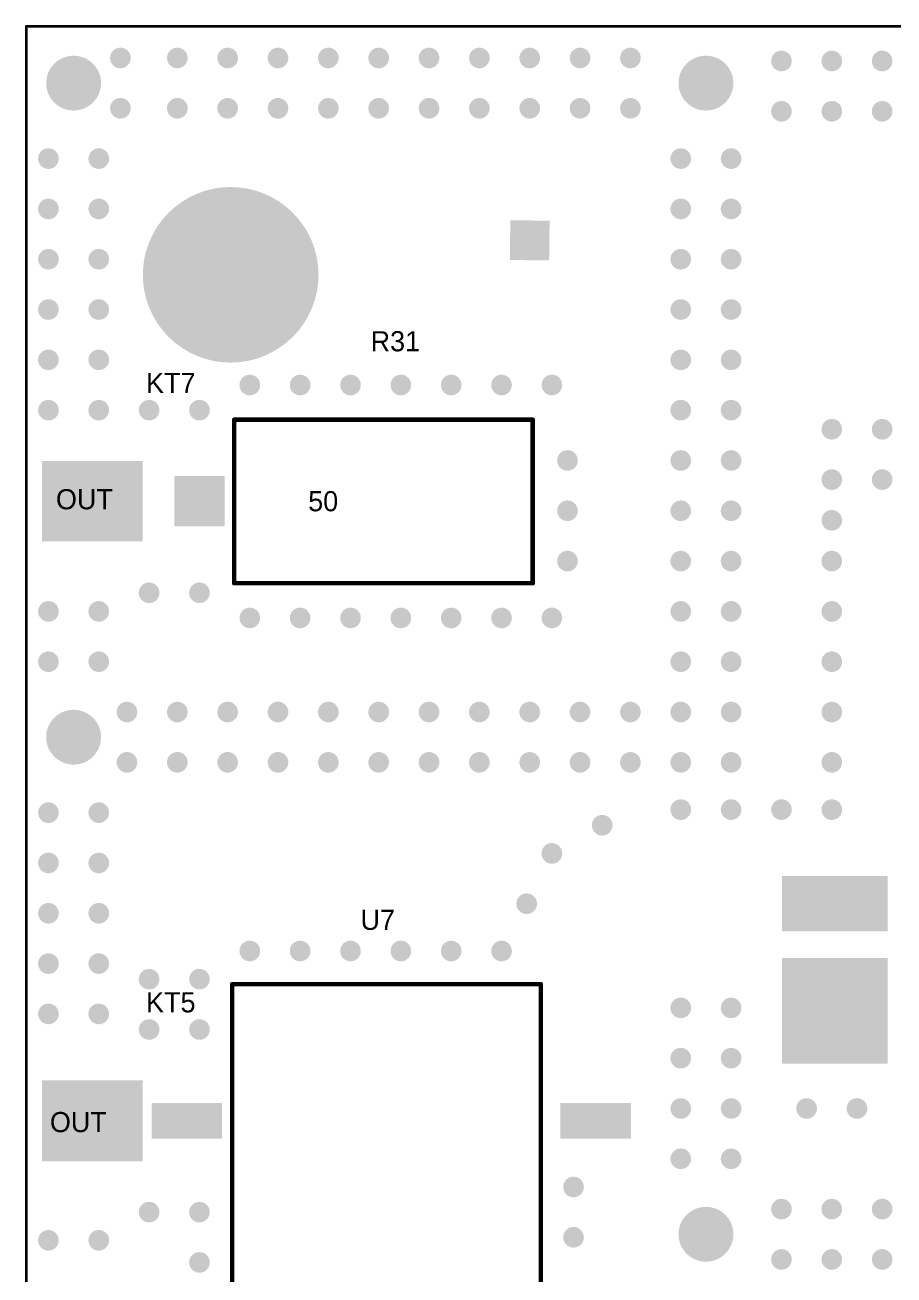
# Model space of a CAD drawing. Extents: x 3.3 to 12.8, y -4.6 to 5.5.
# Drawn here: x 3.322 to 5.048, y -2.193 to 0.292 of the extents above; entities that cross this region are included whole.
import ezdxf

# ---------------------------------------------------------------- set-up
doc = ezdxf.new("R2010")
doc.units = 0
doc.header["$MEASUREMENT"] = 0
for name, color, linetype in [('1', 5, 'CONTINUOUS'), ('2', 1, 'CONTINUOUS'), ('5', 7, 'CONTINUOUS')]:
    doc.layers.add(name, color=color, linetype=linetype)

msp = doc.modelspace()

# ---------------------------------------------------------------- linework, layer by layer
at = {"layer": '5'}
for points, const_width in [([(12.763, 0.2883), (3.325, 0.2883, -1), (3.325, 0.2903), (12.763, 0.2903, -1), (12.763, 0.2883)], 0.003), ([(3.326, 0.2893), (3.326, -4.6237, -1), (3.324, -4.6237), (3.324, 0.2893, -1), (3.326, 0.2893)], 0.003), ([(3.419, 0.2033), (3.419, 0.2033, -1), (3.419, 0.1493), (3.419, 0.1493, -1), (3.419, 0.2033)], 0.055), ([(3.512, 0.2363), (3.512, 0.2363, -1), (3.512, 0.2163), (3.512, 0.2163, -1), (3.512, 0.2363)], 0.021), ([(3.625, 0.2363), (3.625, 0.2363, -1), (3.625, 0.2163), (3.625, 0.2163, -1), (3.625, 0.2363)], 0.021), ([(3.725, 0.2363), (3.725, 0.2363, -1), (3.725, 0.2163), (3.725, 0.2163, -1), (3.725, 0.2363)], 0.021), ([(3.825, 0.2363), (3.825, 0.2363, -1), (3.825, 0.2163), (3.825, 0.2163, -1), (3.825, 0.2363)], 0.021), ([(3.925, 0.2363), (3.925, 0.2363, -1), (3.925, 0.2163), (3.925, 0.2163, -1), (3.925, 0.2363)], 0.021), ([(4.025, 0.2363), (4.025, 0.2363, -1), (4.025, 0.2163), (4.025, 0.2163, -1), (4.025, 0.2363)], 0.021), ([(4.125, 0.2363), (4.125, 0.2363, -1), (4.125, 0.2163), (4.125, 0.2163, -1), (4.125, 0.2363)], 0.021), ([(4.225, 0.2363), (4.225, 0.2363, -1), (4.225, 0.2163), (4.225, 0.2163, -1), (4.225, 0.2363)], 0.021), ([(4.325, 0.2363), (4.325, 0.2363, -1), (4.325, 0.2163), (4.325, 0.2163, -1), (4.325, 0.2363)], 0.021), ([(4.425, 0.2363), (4.425, 0.2363, -1), (4.425, 0.2163), (4.425, 0.2163, -1), (4.425, 0.2363)], 0.021), ([(4.525, 0.2363), (4.525, 0.2363, -1), (4.525, 0.2163), (4.525, 0.2163, -1), (4.525, 0.2363)], 0.021), ([(4.675, 0.2033), (4.675, 0.2033, -1), (4.675, 0.1493), (4.675, 0.1493, -1), (4.675, 0.2033)], 0.055), ([(4.825, 0.2303), (4.825, 0.2303, -1), (4.825, 0.2103), (4.825, 0.2103, -1), (4.825, 0.2303)], 0.021), ([(4.925, 0.2303), (4.925, 0.2303, -1), (4.925, 0.2103), (4.925, 0.2103, -1), (4.925, 0.2303)], 0.021), ([(5.025, 0.2303), (5.025, 0.2303, -1), (5.025, 0.2103), (5.025, 0.2103, -1), (5.025, 0.2303)], 0.021), ([(3.512, 0.1363), (3.512, 0.1363, -1), (3.512, 0.1163), (3.512, 0.1163, -1), (3.512, 0.1363)], 0.021), ([(3.625, 0.1363), (3.625, 0.1363, -1), (3.625, 0.1163), (3.625, 0.1163, -1), (3.625, 0.1363)], 0.021), ([(3.725, 0.1363), (3.725, 0.1363, -1), (3.725, 0.1163), (3.725, 0.1163, -1), (3.725, 0.1363)], 0.021), ([(3.825, 0.1363), (3.825, 0.1363, -1), (3.825, 0.1163), (3.825, 0.1163, -1), (3.825, 0.1363)], 0.021), ([(3.925, 0.1363), (3.925, 0.1363, -1), (3.925, 0.1163), (3.925, 0.1163, -1), (3.925, 0.1363)], 0.021), ([(4.025, 0.1363), (4.025, 0.1363, -1), (4.025, 0.1163), (4.025, 0.1163, -1), (4.025, 0.1363)], 0.021), ([(4.125, 0.1363), (4.125, 0.1363, -1), (4.125, 0.1163), (4.125, 0.1163, -1), (4.125, 0.1363)], 0.021), ([(4.225, 0.1363), (4.225, 0.1363, -1), (4.225, 0.1163), (4.225, 0.1163, -1), (4.225, 0.1363)], 0.021), ([(4.325, 0.1363), (4.325, 0.1363, -1), (4.325, 0.1163), (4.325, 0.1163, -1), (4.325, 0.1363)], 0.021), ([(4.425, 0.1363), (4.425, 0.1363, -1), (4.425, 0.1163), (4.425, 0.1163, -1), (4.425, 0.1363)], 0.021), ([(4.525, 0.1363), (4.525, 0.1363, -1), (4.525, 0.1163), (4.525, 0.1163, -1), (4.525, 0.1363)], 0.021), ([(4.825, 0.1303), (4.825, 0.1303, -1), (4.825, 0.1103), (4.825, 0.1103, -1), (4.825, 0.1303)], 0.021), ([(4.925, 0.1303), (4.925, 0.1303, -1), (4.925, 0.1103), (4.925, 0.1103, -1), (4.925, 0.1303)], 0.021), ([(5.025, 0.1303), (5.025, 0.1303, -1), (5.025, 0.1103), (5.025, 0.1103, -1), (5.025, 0.1303)], 0.021), ([(3.369, 0.0363), (3.369, 0.0363, -1), (3.369, 0.0163), (3.369, 0.0163, -1), (3.369, 0.0363)], 0.021), ([(3.469, 0.0363), (3.469, 0.0363, -1), (3.469, 0.0163), (3.469, 0.0163, -1), (3.469, 0.0363)], 0.021), ([(4.625, 0.0363), (4.625, 0.0363, -1), (4.625, 0.0163), (4.625, 0.0163, -1), (4.625, 0.0363)], 0.021), ([(4.725, 0.0363), (4.725, 0.0363, -1), (4.725, 0.0163), (4.725, 0.0163, -1), (4.725, 0.0363)], 0.021), ([(3.731, -0.1177), (3.731, -0.1177, -1), (3.731, -0.2917), (3.731, -0.2917, -1), (3.731, -0.1177)], 0.175), ([(3.369, -0.0637), (3.369, -0.0637, -1), (3.369, -0.0837), (3.369, -0.0837, -1), (3.369, -0.0637)], 0.021), ([(3.469, -0.0637), (3.469, -0.0637, -1), (3.469, -0.0837), (3.469, -0.0837, -1), (3.469, -0.0637)], 0.021), ([(4.625, -0.0637), (4.625, -0.0637, -1), (4.625, -0.0837), (4.625, -0.0837, -1), (4.625, -0.0637)], 0.021), ([(4.725, -0.0637), (4.725, -0.0637, -1), (4.725, -0.0837), (4.725, -0.0837, -1), (4.725, -0.0637)], 0.021), ([(3.369, -0.1637), (3.369, -0.1637, -1), (3.369, -0.1837), (3.369, -0.1837, -1), (3.369, -0.1637)], 0.021), ([(3.469, -0.1637), (3.469, -0.1637, -1), (3.469, -0.1837), (3.469, -0.1837, -1), (3.469, -0.1637)], 0.021), ([(4.625, -0.1637), (4.625, -0.1637, -1), (4.625, -0.1837), (4.625, -0.1837, -1), (4.625, -0.1637)], 0.021), ([(4.725, -0.1637), (4.725, -0.1637, -1), (4.725, -0.1837), (4.725, -0.1837, -1), (4.725, -0.1637)], 0.021), ([(3.369, -0.2637), (3.369, -0.2637, -1), (3.369, -0.2837), (3.369, -0.2837, -1), (3.369, -0.2637)], 0.021), ([(3.469, -0.2637), (3.469, -0.2637, -1), (3.469, -0.2837), (3.469, -0.2837, -1), (3.469, -0.2637)], 0.021), ([(4.625, -0.2637), (4.625, -0.2637, -1), (4.625, -0.2837), (4.625, -0.2837, -1), (4.625, -0.2637)], 0.021), ([(4.725, -0.2637), (4.725, -0.2637, -1), (4.725, -0.2837), (4.725, -0.2837, -1), (4.725, -0.2637)], 0.021), ([(3.369, -0.3637), (3.369, -0.3637, -1), (3.369, -0.3837), (3.369, -0.3837, -1), (3.369, -0.3637)], 0.021), ([(3.469, -0.3637), (3.469, -0.3637, -1), (3.469, -0.3837), (3.469, -0.3837, -1), (3.469, -0.3637)], 0.021), ([(4.625, -0.3637), (4.625, -0.3637, -1), (4.625, -0.3837), (4.625, -0.3837, -1), (4.625, -0.3637)], 0.021), ([(4.725, -0.3637), (4.725, -0.3637, -1), (4.725, -0.3837), (4.725, -0.3837, -1), (4.725, -0.3637)], 0.021), ([(3.769, -0.4137), (3.769, -0.4137, -1), (3.769, -0.4337), (3.769, -0.4337, -1), (3.769, -0.4137)], 0.021), ([(3.869, -0.4137), (3.869, -0.4137, -1), (3.869, -0.4337), (3.869, -0.4337, -1), (3.869, -0.4137)], 0.021), ([(3.969, -0.4137), (3.969, -0.4137, -1), (3.969, -0.4337), (3.969, -0.4337, -1), (3.969, -0.4137)], 0.021), ([(4.069, -0.4137), (4.069, -0.4137, -1), (4.069, -0.4337), (4.069, -0.4337, -1), (4.069, -0.4137)], 0.021), ([(4.169, -0.4137), (4.169, -0.4137, -1), (4.169, -0.4337), (4.169, -0.4337, -1), (4.169, -0.4137)], 0.021), ([(4.269, -0.4137), (4.269, -0.4137, -1), (4.269, -0.4337), (4.269, -0.4337, -1), (4.269, -0.4137)], 0.021), ([(4.369, -0.4137), (4.369, -0.4137, -1), (4.369, -0.4337), (4.369, -0.4337, -1), (4.369, -0.4137)], 0.021), ([(3.369, -0.4637), (3.369, -0.4637, -1), (3.369, -0.4837), (3.369, -0.4837, -1), (3.369, -0.4637)], 0.021), ([(3.469, -0.4637), (3.469, -0.4637, -1), (3.469, -0.4837), (3.469, -0.4837, -1), (3.469, -0.4637)], 0.021), ([(3.569, -0.4637), (3.569, -0.4637, -1), (3.569, -0.4837), (3.569, -0.4837, -1), (3.569, -0.4637)], 0.021), ([(3.669, -0.4637), (3.669, -0.4637, -1), (3.669, -0.4837), (3.669, -0.4837, -1), (3.669, -0.4637)], 0.021), ([(4.625, -0.4637), (4.625, -0.4637, -1), (4.625, -0.4837), (4.625, -0.4837, -1), (4.625, -0.4637)], 0.021), ([(4.725, -0.4637), (4.725, -0.4637, -1), (4.725, -0.4837), (4.725, -0.4837, -1), (4.725, -0.4637)], 0.021), ([(4.331, -0.4947), (3.738, -0.4947, -1), (3.738, -0.4907), (4.331, -0.4907, -1), (4.331, -0.4947)], 0.005), ([(3.74, -0.4927), (3.74, -0.8177, -1), (3.736, -0.8177), (3.736, -0.4927, -1), (3.74, -0.4927)], 0.005), ([(4.333, -0.4927), (4.333, -0.8177, -1), (4.329, -0.8177), (4.329, -0.4927, -1), (4.333, -0.4927)], 0.005), ([(4.925, -0.5017), (4.925, -0.5017, -1), (4.925, -0.5217), (4.925, -0.5217, -1), (4.925, -0.5017)], 0.021), ([(5.025, -0.5017), (5.025, -0.5017, -1), (5.025, -0.5217), (5.025, -0.5217, -1), (5.025, -0.5017)], 0.021), ([(4.4, -0.5637), (4.4, -0.5637, -1), (4.4, -0.5837), (4.4, -0.5837, -1), (4.4, -0.5637)], 0.021), ([(4.625, -0.5637), (4.625, -0.5637, -1), (4.625, -0.5837), (4.625, -0.5837, -1), (4.625, -0.5637)], 0.021), ([(4.725, -0.5637), (4.725, -0.5637, -1), (4.725, -0.5837), (4.725, -0.5837, -1), (4.725, -0.5637)], 0.021), ([(4.925, -0.6017), (4.925, -0.6017, -1), (4.925, -0.6217), (4.925, -0.6217, -1), (4.925, -0.6017)], 0.021), ([(5.025, -0.6017), (5.025, -0.6017, -1), (5.025, -0.6217), (5.025, -0.6217, -1), (5.025, -0.6017)], 0.021), ([(4.4, -0.6637), (4.4, -0.6637, -1), (4.4, -0.6837), (4.4, -0.6837, -1), (4.4, -0.6637)], 0.021), ([(4.625, -0.6637), (4.625, -0.6637, -1), (4.625, -0.6837), (4.625, -0.6837, -1), (4.625, -0.6637)], 0.021), ([(4.725, -0.6637), (4.725, -0.6637, -1), (4.725, -0.6837), (4.725, -0.6837, -1), (4.725, -0.6637)], 0.021), ([(4.925, -0.6827), (4.925, -0.6827, -1), (4.925, -0.7027), (4.925, -0.7027, -1), (4.925, -0.6827)], 0.021), ([(4.4, -0.7637), (4.4, -0.7637, -1), (4.4, -0.7837), (4.4, -0.7837, -1), (4.4, -0.7637)], 0.021), ([(4.625, -0.7637), (4.625, -0.7637, -1), (4.625, -0.7837), (4.625, -0.7837, -1), (4.625, -0.7637)], 0.021), ([(4.725, -0.7637), (4.725, -0.7637, -1), (4.725, -0.7837), (4.725, -0.7837, -1), (4.725, -0.7637)], 0.021), ([(4.925, -0.7637), (4.925, -0.7637, -1), (4.925, -0.7837), (4.925, -0.7837, -1), (4.925, -0.7637)], 0.021), ([(3.569, -0.8267), (3.569, -0.8267, -1), (3.569, -0.8467), (3.569, -0.8467, -1), (3.569, -0.8267)], 0.021), ([(3.669, -0.8267), (3.669, -0.8267, -1), (3.669, -0.8467), (3.669, -0.8467, -1), (3.669, -0.8267)], 0.021), ([(4.331, -0.8197), (3.738, -0.8197, -1), (3.738, -0.8157), (4.331, -0.8157, -1), (4.331, -0.8197)], 0.005), ([(3.369, -0.8637), (3.369, -0.8637, -1), (3.369, -0.8837), (3.369, -0.8837, -1), (3.369, -0.8637)], 0.021), ([(3.469, -0.8637), (3.469, -0.8637, -1), (3.469, -0.8837), (3.469, -0.8837, -1), (3.469, -0.8637)], 0.021), ([(3.769, -0.8767), (3.769, -0.8767, -1), (3.769, -0.8967), (3.769, -0.8967, -1), (3.769, -0.8767)], 0.021), ([(3.869, -0.8767), (3.869, -0.8767, -1), (3.869, -0.8967), (3.869, -0.8967, -1), (3.869, -0.8767)], 0.021), ([(3.969, -0.8767), (3.969, -0.8767, -1), (3.969, -0.8967), (3.969, -0.8967, -1), (3.969, -0.8767)], 0.021), ([(4.069, -0.8767), (4.069, -0.8767, -1), (4.069, -0.8967), (4.069, -0.8967, -1), (4.069, -0.8767)], 0.021), ([(4.169, -0.8767), (4.169, -0.8767, -1), (4.169, -0.8967), (4.169, -0.8967, -1), (4.169, -0.8767)], 0.021), ([(4.269, -0.8767), (4.269, -0.8767, -1), (4.269, -0.8967), (4.269, -0.8967, -1), (4.269, -0.8767)], 0.021), ([(4.369, -0.8767), (4.369, -0.8767, -1), (4.369, -0.8967), (4.369, -0.8967, -1), (4.369, -0.8767)], 0.021), ([(4.625, -0.8637), (4.625, -0.8637, -1), (4.625, -0.8837), (4.625, -0.8837, -1), (4.625, -0.8637)], 0.021), ([(4.725, -0.8637), (4.725, -0.8637, -1), (4.725, -0.8837), (4.725, -0.8837, -1), (4.725, -0.8637)], 0.021), ([(4.925, -0.8637), (4.925, -0.8637, -1), (4.925, -0.8837), (4.925, -0.8837, -1), (4.925, -0.8637)], 0.021), ([(3.369, -0.9637), (3.369, -0.9637, -1), (3.369, -0.9837), (3.369, -0.9837, -1), (3.369, -0.9637)], 0.021), ([(3.469, -0.9637), (3.469, -0.9637, -1), (3.469, -0.9837), (3.469, -0.9837, -1), (3.469, -0.9637)], 0.021), ([(4.625, -0.9637), (4.625, -0.9637, -1), (4.625, -0.9837), (4.625, -0.9837, -1), (4.625, -0.9637)], 0.021), ([(4.725, -0.9637), (4.725, -0.9637, -1), (4.725, -0.9837), (4.725, -0.9837, -1), (4.725, -0.9637)], 0.021), ([(4.925, -0.9637), (4.925, -0.9637, -1), (4.925, -0.9837), (4.925, -0.9837, -1), (4.925, -0.9637)], 0.021), ([(3.525, -1.0637), (3.525, -1.0637, -1), (3.525, -1.0837), (3.525, -1.0837, -1), (3.525, -1.0637)], 0.021), ([(3.625, -1.0637), (3.625, -1.0637, -1), (3.625, -1.0837), (3.625, -1.0837, -1), (3.625, -1.0637)], 0.021), ([(3.725, -1.0637), (3.725, -1.0637, -1), (3.725, -1.0837), (3.725, -1.0837, -1), (3.725, -1.0637)], 0.021), ([(3.825, -1.0637), (3.825, -1.0637, -1), (3.825, -1.0837), (3.825, -1.0837, -1), (3.825, -1.0637)], 0.021), ([(3.925, -1.0637), (3.925, -1.0637, -1), (3.925, -1.0837), (3.925, -1.0837, -1), (3.925, -1.0637)], 0.021), ([(4.025, -1.0637), (4.025, -1.0637, -1), (4.025, -1.0837), (4.025, -1.0837, -1), (4.025, -1.0637)], 0.021), ([(4.125, -1.0637), (4.125, -1.0637, -1), (4.125, -1.0837), (4.125, -1.0837, -1), (4.125, -1.0637)], 0.021), ([(4.225, -1.0637), (4.225, -1.0637, -1), (4.225, -1.0837), (4.225, -1.0837, -1), (4.225, -1.0637)], 0.021), ([(4.325, -1.0637), (4.325, -1.0637, -1), (4.325, -1.0837), (4.325, -1.0837, -1), (4.325, -1.0637)], 0.021), ([(4.425, -1.0637), (4.425, -1.0637, -1), (4.425, -1.0837), (4.425, -1.0837, -1), (4.425, -1.0637)], 0.021), ([(4.525, -1.0637), (4.525, -1.0637, -1), (4.525, -1.0837), (4.525, -1.0837, -1), (4.525, -1.0637)], 0.021), ([(4.625, -1.0637), (4.625, -1.0637, -1), (4.625, -1.0837), (4.625, -1.0837, -1), (4.625, -1.0637)], 0.021), ([(4.725, -1.0637), (4.725, -1.0637, -1), (4.725, -1.0837), (4.725, -1.0837, -1), (4.725, -1.0637)], 0.021), ([(4.925, -1.0637), (4.925, -1.0637, -1), (4.925, -1.0837), (4.925, -1.0837, -1), (4.925, -1.0637)], 0.021), ([(3.419, -1.0967), (3.419, -1.0967, -1), (3.419, -1.1507), (3.419, -1.1507, -1), (3.419, -1.0967)], 0.055), ([(3.525, -1.1637), (3.525, -1.1637, -1), (3.525, -1.1837), (3.525, -1.1837, -1), (3.525, -1.1637)], 0.021), ([(3.625, -1.1637), (3.625, -1.1637, -1), (3.625, -1.1837), (3.625, -1.1837, -1), (3.625, -1.1637)], 0.021), ([(3.725, -1.1637), (3.725, -1.1637, -1), (3.725, -1.1837), (3.725, -1.1837, -1), (3.725, -1.1637)], 0.021), ([(3.825, -1.1637), (3.825, -1.1637, -1), (3.825, -1.1837), (3.825, -1.1837, -1), (3.825, -1.1637)], 0.021), ([(3.925, -1.1637), (3.925, -1.1637, -1), (3.925, -1.1837), (3.925, -1.1837, -1), (3.925, -1.1637)], 0.021), ([(4.025, -1.1637), (4.025, -1.1637, -1), (4.025, -1.1837), (4.025, -1.1837, -1), (4.025, -1.1637)], 0.021), ([(4.125, -1.1637), (4.125, -1.1637, -1), (4.125, -1.1837), (4.125, -1.1837, -1), (4.125, -1.1637)], 0.021), ([(4.225, -1.1637), (4.225, -1.1637, -1), (4.225, -1.1837), (4.225, -1.1837, -1), (4.225, -1.1637)], 0.021), ([(4.325, -1.1637), (4.325, -1.1637, -1), (4.325, -1.1837), (4.325, -1.1837, -1), (4.325, -1.1637)], 0.021), ([(4.425, -1.1637), (4.425, -1.1637, -1), (4.425, -1.1837), (4.425, -1.1837, -1), (4.425, -1.1637)], 0.021), ([(4.525, -1.1637), (4.525, -1.1637, -1), (4.525, -1.1837), (4.525, -1.1837, -1), (4.525, -1.1637)], 0.021), ([(4.625, -1.1637), (4.625, -1.1637, -1), (4.625, -1.1837), (4.625, -1.1837, -1), (4.625, -1.1637)], 0.021), ([(4.725, -1.1637), (4.725, -1.1637, -1), (4.725, -1.1837), (4.725, -1.1837, -1), (4.725, -1.1637)], 0.021), ([(4.925, -1.1637), (4.925, -1.1637, -1), (4.925, -1.1837), (4.925, -1.1837, -1), (4.925, -1.1637)], 0.021), ([(3.369, -1.2637), (3.369, -1.2637, -1), (3.369, -1.2837), (3.369, -1.2837, -1), (3.369, -1.2637)], 0.021), ([(3.469, -1.2637), (3.469, -1.2637, -1), (3.469, -1.2837), (3.469, -1.2837, -1), (3.469, -1.2637)], 0.021), ([(4.625, -1.2577), (4.625, -1.2577, -1), (4.625, -1.2777), (4.625, -1.2777, -1), (4.625, -1.2577)], 0.021), ([(4.725, -1.2577), (4.725, -1.2577, -1), (4.725, -1.2777), (4.725, -1.2777, -1), (4.725, -1.2577)], 0.021), ([(4.825, -1.2577), (4.825, -1.2577, -1), (4.825, -1.2777), (4.825, -1.2777, -1), (4.825, -1.2577)], 0.021), ([(4.925, -1.2577), (4.925, -1.2577, -1), (4.925, -1.2777), (4.925, -1.2777, -1), (4.925, -1.2577)], 0.021), ([(4.469, -1.2887), (4.469, -1.2887, -1), (4.469, -1.3087), (4.469, -1.3087, -1), (4.469, -1.2887)], 0.021), ([(4.369, -1.3447), (4.369, -1.3447, -1), (4.369, -1.3647), (4.369, -1.3647, -1), (4.369, -1.3447)], 0.021), ([(3.369, -1.3637), (3.369, -1.3637, -1), (3.369, -1.3837), (3.369, -1.3837, -1), (3.369, -1.3637)], 0.021), ([(3.469, -1.3637), (3.469, -1.3637, -1), (3.469, -1.3837), (3.469, -1.3837, -1), (3.469, -1.3637)], 0.021), ([(4.319, -1.4447), (4.319, -1.4447, -1), (4.319, -1.4647), (4.319, -1.4647, -1), (4.319, -1.4447)], 0.021), ([(3.369, -1.4637), (3.369, -1.4637, -1), (3.369, -1.4837), (3.369, -1.4837, -1), (3.369, -1.4637)], 0.021), ([(3.469, -1.4637), (3.469, -1.4637, -1), (3.469, -1.4837), (3.469, -1.4837, -1), (3.469, -1.4637)], 0.021), ([(3.769, -1.5387), (3.769, -1.5387, -1), (3.769, -1.5587), (3.769, -1.5587, -1), (3.769, -1.5387)], 0.021), ([(3.869, -1.5387), (3.869, -1.5387, -1), (3.869, -1.5587), (3.869, -1.5587, -1), (3.869, -1.5387)], 0.021), ([(3.969, -1.5387), (3.969, -1.5387, -1), (3.969, -1.5587), (3.969, -1.5587, -1), (3.969, -1.5387)], 0.021), ([(4.069, -1.5387), (4.069, -1.5387, -1), (4.069, -1.5587), (4.069, -1.5587, -1), (4.069, -1.5387)], 0.021), ([(4.169, -1.5387), (4.169, -1.5387, -1), (4.169, -1.5587), (4.169, -1.5587, -1), (4.169, -1.5387)], 0.021), ([(4.269, -1.5387), (4.269, -1.5387, -1), (4.269, -1.5587), (4.269, -1.5587, -1), (4.269, -1.5387)], 0.021), ([(3.369, -1.5637), (3.369, -1.5637, -1), (3.369, -1.5837), (3.369, -1.5837, -1), (3.369, -1.5637)], 0.021), ([(3.469, -1.5637), (3.469, -1.5637, -1), (3.469, -1.5837), (3.469, -1.5837, -1), (3.469, -1.5637)], 0.021), ([(3.569, -1.5947), (3.569, -1.5947, -1), (3.569, -1.6147), (3.569, -1.6147, -1), (3.569, -1.5947)], 0.021), ([(3.669, -1.5947), (3.669, -1.5947, -1), (3.669, -1.6147), (3.669, -1.6147, -1), (3.669, -1.5947)], 0.021), ([(3.734, -1.6127), (4.347, -1.6127, -1), (4.347, -1.6167), (3.734, -1.6167, -1), (3.734, -1.6127)], 0.005), ([(3.736, -1.6147), (3.736, -3.3147, -1), (3.732, -3.3147), (3.732, -1.6147, -1), (3.736, -1.6147)], 0.005), ([(4.349, -1.6147), (4.349, -3.3147, -1), (4.345, -3.3147), (4.345, -1.6147, -1), (4.349, -1.6147)], 0.005), ([(3.369, -1.6637), (3.369, -1.6637, -1), (3.369, -1.6837), (3.369, -1.6837, -1), (3.369, -1.6637)], 0.021), ([(3.469, -1.6637), (3.469, -1.6637, -1), (3.469, -1.6837), (3.469, -1.6837, -1), (3.469, -1.6637)], 0.021), ([(4.625, -1.6517), (4.625, -1.6517, -1), (4.625, -1.6717), (4.625, -1.6717, -1), (4.625, -1.6517)], 0.021), ([(4.725, -1.6517), (4.725, -1.6517, -1), (4.725, -1.6717), (4.725, -1.6717, -1), (4.725, -1.6517)], 0.021), ([(3.569, -1.6947), (3.569, -1.6947, -1), (3.569, -1.7147), (3.569, -1.7147, -1), (3.569, -1.6947)], 0.021), ([(3.669, -1.6947), (3.669, -1.6947, -1), (3.669, -1.7147), (3.669, -1.7147, -1), (3.669, -1.6947)], 0.021), ([(4.625, -1.7517), (4.625, -1.7517, -1), (4.625, -1.7717), (4.625, -1.7717, -1), (4.625, -1.7517)], 0.021), ([(4.725, -1.7517), (4.725, -1.7517, -1), (4.725, -1.7717), (4.725, -1.7717, -1), (4.725, -1.7517)], 0.021), ([(4.625, -1.8517), (4.625, -1.8517, -1), (4.625, -1.8717), (4.625, -1.8717, -1), (4.625, -1.8517)], 0.021), ([(4.725, -1.8517), (4.725, -1.8517, -1), (4.725, -1.8717), (4.725, -1.8717, -1), (4.725, -1.8517)], 0.021), ([(4.875, -1.8517), (4.875, -1.8517, -1), (4.875, -1.8717), (4.875, -1.8717, -1), (4.875, -1.8517)], 0.021), ([(4.975, -1.8517), (4.975, -1.8517, -1), (4.975, -1.8717), (4.975, -1.8717, -1), (4.975, -1.8517)], 0.021), ([(4.625, -1.9517), (4.625, -1.9517, -1), (4.625, -1.9717), (4.625, -1.9717, -1), (4.625, -1.9517)], 0.021), ([(4.725, -1.9517), (4.725, -1.9517, -1), (4.725, -1.9717), (4.725, -1.9717, -1), (4.725, -1.9517)], 0.021), ([(4.412, -2.0077), (4.412, -2.0077, -1), (4.412, -2.0277), (4.412, -2.0277, -1), (4.412, -2.0077)], 0.021), ([(3.569, -2.0577), (3.569, -2.0577, -1), (3.569, -2.0777), (3.569, -2.0777, -1), (3.569, -2.0577)], 0.021), ([(3.669, -2.0577), (3.669, -2.0577, -1), (3.669, -2.0777), (3.669, -2.0777, -1), (3.669, -2.0577)], 0.021), ([(4.675, -2.0847), (4.675, -2.0847, -1), (4.675, -2.1387), (4.675, -2.1387, -1), (4.675, -2.0847)], 0.055), ([(4.825, -2.0517), (4.825, -2.0517, -1), (4.825, -2.0717), (4.825, -2.0717, -1), (4.825, -2.0517)], 0.021), ([(4.925, -2.0517), (4.925, -2.0517, -1), (4.925, -2.0717), (4.925, -2.0717, -1), (4.925, -2.0517)], 0.021), ([(5.025, -2.0517), (5.025, -2.0517, -1), (5.025, -2.0717), (5.025, -2.0717, -1), (5.025, -2.0517)], 0.021), ([(3.369, -2.1137), (3.369, -2.1137, -1), (3.369, -2.1337), (3.369, -2.1337, -1), (3.369, -2.1137)], 0.021), ([(3.469, -2.1137), (3.469, -2.1137, -1), (3.469, -2.1337), (3.469, -2.1337, -1), (3.469, -2.1137)], 0.021), ([(4.412, -2.1077), (4.412, -2.1077, -1), (4.412, -2.1277), (4.412, -2.1277, -1), (4.412, -2.1077)], 0.021), ([(3.669, -2.1577), (3.669, -2.1577, -1), (3.669, -2.1777), (3.669, -2.1777, -1), (3.669, -2.1577)], 0.021), ([(4.825, -2.1517), (4.825, -2.1517, -1), (4.825, -2.1717), (4.825, -2.1717, -1), (4.825, -2.1517)], 0.021), ([(4.925, -2.1517), (4.925, -2.1517, -1), (4.925, -2.1717), (4.925, -2.1717, -1), (4.925, -2.1517)], 0.021), ([(5.025, -2.1517), (5.025, -2.1517, -1), (5.025, -2.1717), (5.025, -2.1717, -1), (5.025, -2.1517)], 0.021)]:
    msp.add_lwpolyline(points, format="xyb", dxfattribs=dict(at, const_width=const_width))
for points, const_width in [([(4.364, -0.1367), (4.286, -0.1357)], 0.079), ([(3.456, -0.7347), (3.456, -0.5747)], 0.2), ([(3.719, -0.6547), (3.619, -0.6547)], 0.1), ([(4.931, -1.3997), (4.931, -1.5097)], 0.21), ([(4.931, -1.5627), (4.931, -1.7727)], 0.21), ([(3.456, -1.9667), (3.456, -1.8057)], 0.2), ([(3.644, -1.8507), (3.644, -1.9217)], 0.14), ([(4.456, -1.8507), (4.456, -1.9217)], 0.14)]:
    msp.add_lwpolyline(points, dxfattribs=dict(at, const_width=const_width))

# ---------------------------------------------------------------- texts
at = {"layer": '1'}
for s, p in [('R31', (4.009, -0.3567)), ('KT7', (3.563, -0.4397)), ('U7', (3.989, -1.5067)), ('KT5', (3.563, -1.6707))]:
    msp.add_text(s, height=0.04, dxfattribs=at).set_placement(p)
at = {"layer": '2'}
for s, p in [('OUT', (3.384, -0.6707)), ('50', (3.885, -0.6747)), ('OUT', (3.372, -1.9087))]:
    msp.add_text(s, height=0.04, dxfattribs=at).set_placement(p)

doc.saveas('drawing.dxf')
